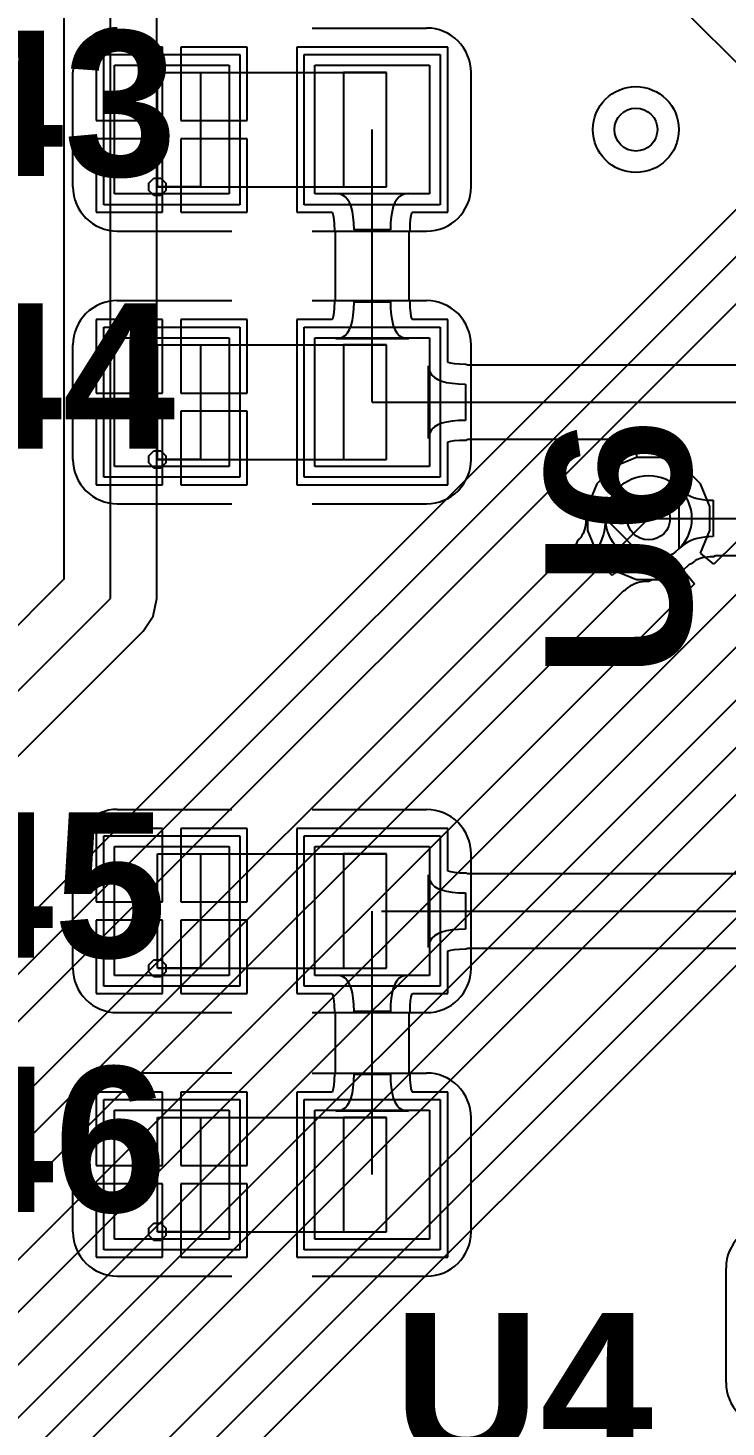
# Model space of a CAD drawing. Extents: x -53 to 82, y -68 to 38.
# Drawn here: x 33.41 to 38.28, y 14.05 to 23.82 of the extents above; entities that cross this region are included whole.
import ezdxf

# ---------------------------------------------------------------- set-up
doc = ezdxf.new("R2010")
doc.units = 0
for name, color, linetype in [('BOTTOM_LAYER', 5, 'CONTINUOUS'), ('MECHANICAL_15', 56, 'CONTINUOUS'), ('TOP_LAYER', 1, 'CONTINUOUS'), ('TOP_OVERLAY', 2, 'CONTINUOUS'), ('TOP_PASTE', 8, 'CONTINUOUS'), ('TOP_SOLDER', 216, 'CONTINUOUS')]:
    doc.layers.add(name, color=color, linetype=linetype)
doc.styles.add('ARIAL_BOLD', font='', dxfattribs={"height": 0.2})
doc.styles.get('ARIAL_BOLD').set_extended_font_data('Arial', bold=True)

msp = doc.modelspace()

# ---------------------------------------------------------------- linework, layer by layer
at = {"layer": 'BOTTOM_LAYER'}
for p, q in [((32.6136, 14.1224), (43.5456, 25.0544)), ((33.9852, 19.8374), (33.9852, 25.1206)), ((43.1827, 25.0577), (38.2009, 20.076)), ((33.6615, 24.57), (33.6615, 19.9715)), ((34.3089, 19.8374), (34.3089, 24.2181)), ((39.645, 23.8456), (29.2143, 13.415)), ((24.5618, 8.4328), (39.8781, 23.7491)), ((25.0663, 8.6077), (40.0429, 23.5843)), ((41.6261, 21.2039), (28.5039, 8.0817)), ((28.6004, 7.8486), (41.8592, 21.1074)), ((33.1274, 14.27), (39.9549, 21.0974)), ((28.7652, 7.6838), (42.024, 20.9426)), ((28.8798, 9.3218), (40.3352, 20.7772)), ((37.5025, 20.7582), (37.3824, 20.6381)), ((37.6595, 20.8232), (37.5025, 20.7582)), ((37.8293, 20.8232), (37.6595, 20.8232)), ((37.9863, 20.7582), (37.8293, 20.8232)), ((38.1064, 20.6381), (37.9863, 20.7582)), ((39.8874, 20.659), (33.116, 13.8876)), ((37.3824, 20.6381), (37.3174, 20.4811)), ((38.1714, 20.4811), (38.1064, 20.6381)), ((37.3174, 20.4811), (37.3174, 20.42)), ((38.1714, 20.3113), (38.1714, 20.4811)), ((25.019, 7.6708), (37.7444, 20.3962)), ((37.3046, 20.3528), (37.3016, 20.3355)), ((37.3064, 20.3715), (37.3046, 20.3528)), ((37.307, 20.3965), (37.3064, 20.3715)), ((37.3174, 20.42), (37.307, 20.3965)), ((37.441, 20.3345), (37.4437, 20.3634)), ((37.4437, 20.3634), (37.4444, 20.3932)), ((37.4444, 20.3932), (37.7414, 20.0962)), ((29.3276, 9.44), (40.1791, 20.2915)), ((37.2601, 20.2511), (37.2448, 20.2345)), ((37.2702, 20.2639), (37.2601, 20.2511)), ((37.2788, 20.2769), (37.2702, 20.2639)), ((37.2862, 20.2904), (37.2788, 20.2769)), ((37.2924, 20.3045), (37.2862, 20.2904)), ((37.2975, 20.3195), (37.2924, 20.3045)), ((37.3016, 20.3355), (37.2975, 20.3195)), ((37.4096, 20.2296), (37.4205, 20.2543)), ((37.4205, 20.2543), (37.4293, 20.28)), ((37.4293, 20.28), (37.4362, 20.3068)), ((37.4362, 20.3068), (37.441, 20.3345)), ((38.1064, 20.1543), (38.1714, 20.3113)), ((37.2399, 20.2213), (24.9225, 7.9039)), ((37.2448, 20.2345), (37.2399, 20.2213)), ((37.3457, 20.1412), (37.3647, 20.1617)), ((37.4894, 19.9975), (37.3457, 20.1412)), ((37.3647, 20.1617), (37.3817, 20.1833)), ((37.3817, 20.1833), (37.3967, 20.206)), ((37.3967, 20.206), (37.4096, 20.2296)), ((38.2009, 20.076), (38.1064, 20.1543)), ((37.5542, 20.0485), (37.5315, 20.0335)), ((37.5778, 20.0614), (37.5542, 20.0485)), ((37.6025, 20.0723), (37.5778, 20.0614)), ((37.6282, 20.0811), (37.6025, 20.0723)), ((37.655, 20.088), (37.6282, 20.0811)), ((37.6827, 20.0928), (37.655, 20.088)), ((37.7116, 20.0955), (37.6827, 20.0928)), ((37.7414, 20.0962), (37.7116, 20.0955)), ((33.6615, 19.9715), (31.1342, 17.4442)), ((37.5099, 20.0165), (37.4894, 19.9975)), ((37.5315, 20.0335), (37.5099, 20.0165)), ((37.6527, 19.9442), (37.6676, 19.9493)), ((37.6676, 19.9493), (37.6837, 19.9534)), ((37.6837, 19.9534), (37.701, 19.9564)), ((37.701, 19.9564), (37.7197, 19.9582)), ((37.7197, 19.9582), (37.7447, 19.9588)), ((37.7447, 19.9588), (37.7682, 19.9692)), ((37.7682, 19.9692), (37.8293, 19.9692)), ((37.8293, 19.9692), (37.9863, 20.0342)), ((37.9863, 20.0342), (38.0646, 19.9397)), ((26.0804, 8.4026), (37.5695, 19.8917)), ((38.0646, 19.9397), (32.7612, 14.6362)), ((37.5695, 19.8917), (37.5827, 19.8966)), ((37.5827, 19.8966), (37.5993, 19.9119)), ((37.5993, 19.9119), (37.6121, 19.922)), ((37.6121, 19.922), (37.6252, 19.9306)), ((37.6252, 19.9306), (37.6386, 19.938)), ((37.6386, 19.938), (37.6527, 19.9442)), ((30.9372, 16.7894), (33.9852, 19.8374)), ((34.2843, 19.7135), (34.3089, 19.8374)), ((34.2141, 19.6085), (34.2843, 19.7135)), ((31.4649, 16.8593), (34.2141, 19.6085))]:
    msp.add_line(p, q, dxfattribs=at)
for centre, radius in [((37.6555, 23.114), 0.3), ((37.6555, 23.114), 0.15), ((37.7444, 20.3962), 0.3), ((37.7444, 20.3962), 0.15)]:
    msp.add_circle(centre, radius, dxfattribs=at)
at = {"layer": 'MECHANICAL_15'}
for p, q in [((34.314, 22.714), (34.314, 23.514)), ((34.314, 23.514), (35.914, 23.514)), ((34.314, 22.714), (34.314, 23.514)), ((34.314, 23.514), (34.614, 23.514)), ((34.614, 23.514), (34.614, 22.714)), ((35.914, 23.514), (35.614, 23.514)), ((35.614, 23.514), (35.614, 22.714)), ((35.914, 22.714), (35.914, 23.514)), ((35.914, 22.714), (35.914, 23.514)), ((34.2539, 22.7388), (34.289, 22.7739)), ((34.2539, 22.714), (34.2539, 22.7388)), ((34.2539, 22.6891), (34.2539, 22.714)), ((34.289, 22.654), (34.2539, 22.6891)), ((34.289, 22.7739), (34.3387, 22.7739)), ((34.314, 22.714), (35.914, 22.714)), ((34.314, 22.714), (34.314, 22.714)), ((34.614, 22.714), (34.314, 22.714)), ((34.3387, 22.7739), (34.3738, 22.7388)), ((34.3738, 22.6891), (34.3387, 22.654)), ((34.3738, 22.7388), (34.3738, 22.714)), ((34.3738, 22.714), (34.3738, 22.714)), ((34.3738, 22.714), (34.3738, 22.6891)), ((35.614, 22.714), (35.914, 22.714)), ((35.914, 22.714), (35.914, 22.714)), ((34.3387, 22.654), (34.289, 22.654)), ((34.314, 20.809), (34.314, 21.609)), ((34.314, 21.609), (35.914, 21.609)), ((34.314, 20.809), (34.314, 21.609)), ((34.314, 21.609), (34.614, 21.609)), ((34.614, 21.609), (34.614, 20.809)), ((35.914, 21.609), (35.614, 21.609)), ((35.614, 21.609), (35.614, 20.809)), ((35.914, 20.809), (35.914, 21.609)), ((35.914, 20.809), (35.914, 21.609)), ((34.2539, 20.8338), (34.289, 20.8689)), ((34.2539, 20.8089), (34.2539, 20.8338)), ((34.289, 20.8689), (34.3387, 20.8689)), ((34.3387, 20.8689), (34.3738, 20.8338)), ((34.3738, 20.8338), (34.3738, 20.8089)), ((34.2539, 20.7841), (34.2539, 20.8089)), ((34.289, 20.749), (34.2539, 20.7841)), ((34.3387, 20.749), (34.289, 20.749)), ((34.314, 20.809), (35.914, 20.809)), ((34.314, 20.809), (34.314, 20.809)), ((34.614, 20.809), (34.314, 20.809)), ((34.3738, 20.7841), (34.3387, 20.749)), ((34.3738, 20.8089), (34.3738, 20.8089)), ((34.3738, 20.8089), (34.3738, 20.7841)), ((35.614, 20.809), (35.914, 20.809)), ((35.914, 20.809), (35.914, 20.809)), ((34.314, 17.253), (34.314, 18.053)), ((34.314, 18.053), (35.914, 18.053)), ((34.314, 17.253), (34.314, 18.053)), ((34.314, 18.053), (34.614, 18.053)), ((34.614, 18.053), (34.614, 17.253)), ((35.914, 18.053), (35.614, 18.053)), ((35.614, 18.053), (35.614, 17.253)), ((35.914, 17.253), (35.914, 18.053)), ((35.914, 17.253), (35.914, 18.053)), ((34.2539, 17.2778), (34.289, 17.3129)), ((34.289, 17.3129), (34.3387, 17.3129)), ((34.3387, 17.3129), (34.3738, 17.2778)), ((34.2539, 17.2529), (34.2539, 17.2778)), ((34.2539, 17.2281), (34.2539, 17.2529)), ((34.289, 17.193), (34.2539, 17.2281)), ((34.314, 17.253), (35.914, 17.253)), ((34.314, 17.253), (34.314, 17.253)), ((34.614, 17.253), (34.314, 17.253)), ((34.3738, 17.2281), (34.3387, 17.193)), ((34.3738, 17.2778), (34.3738, 17.2529)), ((34.3738, 17.2529), (34.3738, 17.2529)), ((34.3738, 17.2529), (34.3738, 17.2281)), ((35.614, 17.253), (35.914, 17.253)), ((35.914, 17.253), (35.914, 17.253)), ((34.3387, 17.193), (34.289, 17.193)), ((34.314, 15.4112), (34.314, 16.2112)), ((34.314, 16.2112), (35.914, 16.2112)), ((34.314, 15.4112), (34.314, 16.2112)), ((34.314, 16.2112), (34.614, 16.2112)), ((34.614, 16.2112), (34.614, 15.4112)), ((35.914, 16.2112), (35.614, 16.2112)), ((35.614, 16.2112), (35.614, 15.4112)), ((35.914, 15.4112), (35.914, 16.2112)), ((35.914, 15.4112), (35.914, 16.2112)), ((34.2539, 15.436), (34.289, 15.4711)), ((34.289, 15.4711), (34.3387, 15.4711)), ((34.3387, 15.4711), (34.3738, 15.436)), ((34.2539, 15.4111), (34.2539, 15.436)), ((34.2539, 15.3863), (34.2539, 15.4111)), ((34.289, 15.3512), (34.2539, 15.3863)), ((34.3387, 15.3512), (34.289, 15.3512)), ((34.314, 15.4112), (35.914, 15.4112)), ((34.314, 15.4112), (34.314, 15.4112)), ((34.614, 15.4112), (34.314, 15.4112)), ((34.3738, 15.3863), (34.3387, 15.3512)), ((34.3738, 15.436), (34.3738, 15.4111)), ((34.3738, 15.4111), (34.3738, 15.4111)), ((34.3738, 15.4111), (34.3738, 15.3863)), ((35.614, 15.4112), (35.914, 15.4112)), ((35.914, 15.4112), (35.914, 15.4112))]:
    msp.add_line(p, q, dxfattribs=at)
at = {"layer": 'TOP_LAYER'}
for p, q in [((35.6817, 26.2583), (39.1191, 22.8209)), ((34.3505, 23.691), (33.887, 23.691)), ((33.887, 23.691), (33.887, 23.1775)), ((34.3505, 23.1775), (34.3505, 23.691)), ((34.941, 23.691), (34.4775, 23.691)), ((34.4775, 23.691), (34.4775, 23.1775)), ((34.941, 23.1775), (34.941, 23.691)), ((36.341, 23.691), (35.287, 23.691)), ((35.287, 23.691), (35.287, 22.537)), ((36.341, 22.537), (36.341, 23.691)), ((34.014, 23.564), (34.814, 23.564)), ((34.014, 22.664), (34.014, 23.564)), ((34.814, 23.564), (34.814, 22.664)), ((35.414, 23.564), (36.214, 23.564)), ((35.414, 22.664), (35.414, 23.564)), ((36.214, 23.564), (36.214, 22.664)), ((33.887, 23.1775), (34.3505, 23.1775)), ((34.4775, 23.1775), (34.941, 23.1775)), ((35.814, 21.209), (35.814, 23.114)), ((34.3505, 23.0505), (33.887, 23.0505)), ((33.887, 23.0505), (33.887, 22.537)), ((34.3505, 22.537), (34.3505, 23.0505)), ((34.941, 23.0505), (34.4775, 23.0505)), ((34.4775, 23.0505), (34.4775, 22.537)), ((34.941, 22.537), (34.941, 23.0505)), ((34.814, 22.664), (34.014, 22.664)), ((36.214, 22.664), (35.414, 22.664)), ((35.5841, 22.6645), (35.56, 22.667)), ((35.56, 22.667), (36.068, 22.667)), ((35.6057, 22.6569), (35.5841, 22.6645)), ((35.6248, 22.6442), (35.6057, 22.6569)), ((35.6413, 22.6264), (35.6248, 22.6442)), ((35.6553, 22.6035), (35.6413, 22.6264)), ((35.6667, 22.5756), (35.6553, 22.6035)), ((35.9727, 22.6035), (35.9613, 22.5756)), ((35.9867, 22.6264), (35.9727, 22.6035)), ((36.0032, 22.6442), (35.9867, 22.6264)), ((36.0223, 22.6569), (36.0032, 22.6442)), ((36.0439, 22.6645), (36.0223, 22.6569)), ((36.068, 22.667), (36.0439, 22.6645)), ((33.887, 22.537), (34.3505, 22.537)), ((34.4775, 22.537), (34.941, 22.537)), ((35.287, 22.537), (35.5333, 22.537)), ((35.5333, 22.537), (35.5341, 22.5366)), ((35.5341, 22.5366), (35.5362, 22.5315)), ((35.5362, 22.5315), (35.5411, 22.5134)), ((35.5411, 22.5134), (35.5455, 22.4871)), ((35.5455, 22.4871), (35.5484, 22.4534)), ((35.6756, 22.5426), (35.6667, 22.5756)), ((35.6819, 22.5045), (35.6756, 22.5426)), ((35.6857, 22.4613), (35.6819, 22.5045)), ((35.9461, 22.5045), (35.9423, 22.4613)), ((35.9524, 22.5426), (35.9461, 22.5045)), ((35.9613, 22.5756), (35.9524, 22.5426)), ((36.0796, 22.4534), (36.0825, 22.4871)), ((36.0825, 22.4871), (36.0869, 22.5134)), ((36.0869, 22.5134), (36.0918, 22.5315)), ((36.0918, 22.5315), (36.0939, 22.5366)), ((36.0939, 22.5366), (36.0947, 22.537)), ((36.0947, 22.537), (36.341, 22.537)), ((35.5484, 22.4534), (35.5496, 22.4094)), ((35.5496, 22.4094), (35.555, 22.3972)), ((35.555, 22.3972), (35.555, 21.9258)), ((35.687, 22.413), (35.6857, 22.4613)), ((35.941, 22.413), (35.687, 22.413)), ((35.9423, 22.4613), (35.941, 22.413)), ((36.073, 22.3972), (36.0784, 22.4094)), ((36.073, 21.9258), (36.073, 22.3972)), ((36.0784, 22.4094), (36.0796, 22.4534)), ((35.5496, 21.9135), (35.5484, 21.8688)), ((35.555, 21.9258), (35.5496, 21.9135)), ((35.6857, 21.8611), (35.687, 21.91)), ((35.687, 21.91), (35.941, 21.91)), ((35.941, 21.91), (35.9423, 21.8611)), ((36.0784, 21.9135), (36.073, 21.9258)), ((36.0796, 21.8688), (36.0784, 21.9135)), ((35.541, 21.8078), (35.536, 21.789)), ((35.5454, 21.8346), (35.541, 21.8078)), ((35.5484, 21.8688), (35.5454, 21.8346)), ((35.6756, 21.7789), (35.6819, 21.8174)), ((35.6819, 21.8174), (35.6857, 21.8611)), ((35.9423, 21.8611), (35.9461, 21.8174)), ((35.9461, 21.8174), (35.9524, 21.7789)), ((36.0826, 21.8346), (36.0796, 21.8688)), ((36.087, 21.8078), (36.0826, 21.8346)), ((36.092, 21.789), (36.087, 21.8078)), ((34.3505, 21.786), (33.887, 21.786)), ((33.887, 21.786), (33.887, 21.2725)), ((34.3505, 21.2725), (34.3505, 21.786)), ((34.941, 21.786), (34.4775, 21.786)), ((34.4775, 21.786), (34.4775, 21.2725)), ((34.941, 21.2725), (34.941, 21.786)), ((35.5348, 21.786), (35.287, 21.786)), ((35.287, 21.786), (35.287, 20.632)), ((35.536, 21.789), (35.5348, 21.786)), ((35.6413, 21.694), (35.6553, 21.7172)), ((35.6553, 21.7172), (35.6667, 21.7454)), ((35.6667, 21.7454), (35.6756, 21.7789)), ((35.9524, 21.7789), (35.9613, 21.7454)), ((35.9613, 21.7454), (35.9727, 21.7172)), ((35.9727, 21.7172), (35.9867, 21.694)), ((36.0932, 21.786), (36.092, 21.789)), ((36.341, 21.786), (36.0932, 21.786)), ((36.341, 21.4882), (36.341, 21.786)), ((34.014, 21.659), (34.814, 21.659)), ((34.014, 20.759), (34.014, 21.659)), ((34.814, 21.659), (34.814, 20.759)), ((35.414, 21.659), (36.214, 21.659)), ((35.414, 20.759), (35.414, 21.659)), ((35.56, 21.6529), (35.5841, 21.6555)), ((36.068, 21.6529), (35.56, 21.6529)), ((35.5841, 21.6555), (35.6057, 21.6632)), ((35.6057, 21.6632), (35.6248, 21.676)), ((35.6248, 21.676), (35.6413, 21.694)), ((35.9867, 21.694), (36.0032, 21.676)), ((36.0032, 21.676), (36.0223, 21.6632)), ((36.0223, 21.6632), (36.0439, 21.6555)), ((36.0439, 21.6555), (36.068, 21.6529)), ((36.214, 21.659), (36.214, 20.759)), ((36.2079, 20.955), (36.2079, 21.463)), ((36.2079, 21.463), (36.2105, 21.4389)), ((36.2105, 21.4389), (36.2182, 21.4173)), ((36.2182, 21.4173), (36.231, 21.3982)), ((36.344, 21.487), (36.341, 21.4882)), ((36.3628, 21.482), (36.344, 21.487)), ((36.3896, 21.4776), (36.3628, 21.482)), ((36.4238, 21.4746), (36.3896, 21.4776)), ((36.4685, 21.4734), (36.4238, 21.4746)), ((36.4808, 21.468), (36.4685, 21.4734)), ((38.4639, 21.468), (36.4808, 21.468)), ((36.231, 21.3982), (36.249, 21.3817)), ((36.249, 21.3817), (36.2722, 21.3678)), ((36.2722, 21.3678), (36.3004, 21.3563)), ((36.3004, 21.3563), (36.3339, 21.3474)), ((36.3339, 21.3474), (36.3724, 21.3411)), ((36.3724, 21.3411), (36.4161, 21.3373)), ((36.4161, 21.3373), (36.465, 21.336)), ((36.465, 21.336), (36.465, 21.082)), ((33.887, 21.2725), (34.3505, 21.2725)), ((34.4775, 21.2725), (34.941, 21.2725)), ((34.3505, 21.1455), (33.887, 21.1455)), ((33.887, 21.1455), (33.887, 20.632)), ((34.3505, 20.632), (34.3505, 21.1455)), ((34.941, 21.1455), (34.4775, 21.1455)), ((34.4775, 21.1455), (34.4775, 20.632)), ((34.941, 20.632), (34.941, 21.1455)), ((35.814, 21.209), (38.5792, 21.209)), ((36.249, 21.0363), (36.231, 21.0198)), ((36.2722, 21.0502), (36.249, 21.0363)), ((36.3004, 21.0617), (36.2722, 21.0502)), ((36.3339, 21.0706), (36.3004, 21.0617)), ((36.3724, 21.0769), (36.3339, 21.0706)), ((36.4161, 21.0807), (36.3724, 21.0769)), ((36.465, 21.082), (36.4161, 21.0807)), ((36.2105, 20.9791), (36.2079, 20.955)), ((36.2182, 21.0007), (36.2105, 20.9791)), ((36.231, 21.0198), (36.2182, 21.0007)), ((36.341, 20.9298), (36.344, 20.931)), ((36.341, 20.632), (36.341, 20.9298)), ((36.344, 20.931), (36.3628, 20.936)), ((36.3628, 20.936), (36.3896, 20.9404)), ((36.3896, 20.9404), (36.4238, 20.9434)), ((36.4238, 20.9434), (36.4685, 20.9446)), ((36.4685, 20.9446), (36.4808, 20.95)), ((36.4808, 20.95), (37.659, 20.95)), ((37.659, 20.95), (37.6595, 20.8232)), ((34.814, 20.759), (34.014, 20.759)), ((36.214, 20.759), (35.414, 20.759)), ((37.5025, 20.7582), (37.3824, 20.6381)), ((37.6595, 20.8232), (37.5025, 20.7582)), ((33.887, 20.632), (34.3505, 20.632)), ((34.4775, 20.632), (34.941, 20.632)), ((35.287, 20.632), (36.341, 20.632)), ((37.3824, 20.6381), (37.3174, 20.4811)), ((37.9587, 20.1862), (37.9586, 20.6062)), ((37.9586, 20.6062), (37.9756, 20.5905)), ((37.9756, 20.5905), (37.9941, 20.5764)), ((37.9941, 20.5764), (38.0142, 20.5639)), ((38.0142, 20.5639), (38.0357, 20.5531)), ((38.0357, 20.5531), (38.0587, 20.544)), ((38.0587, 20.544), (38.0832, 20.5365)), ((38.0832, 20.5365), (38.1092, 20.5307)), ((37.3174, 20.4811), (37.3174, 20.3113)), ((38.1092, 20.5307), (38.1367, 20.5266)), ((38.1367, 20.5266), (38.1657, 20.5241)), ((38.1657, 20.5241), (38.1962, 20.5233)), ((38.1962, 20.5233), (38.1962, 20.2693)), ((37.7444, 20.3962), (37.7445, 20.3963)), ((37.7445, 20.3963), (38.4254, 20.3963)), ((37.3174, 20.3113), (37.3824, 20.1543)), ((38.0357, 20.2394), (38.0142, 20.2286)), ((38.0587, 20.2485), (38.0357, 20.2394)), ((38.0832, 20.256), (38.0587, 20.2485)), ((38.1092, 20.2618), (38.0832, 20.256)), ((38.1367, 20.2659), (38.1092, 20.2618)), ((38.1657, 20.2684), (38.1367, 20.2659)), ((38.1962, 20.2693), (38.1657, 20.2684)), ((37.3824, 20.1543), (37.5025, 20.0342)), ((37.9757, 20.202), (37.9587, 20.1862)), ((37.9942, 20.2161), (37.9757, 20.202)), ((38.0142, 20.2286), (37.9942, 20.2161)), ((37.9863, 20.0342), (38.0289, 20.0768)), ((38.0289, 20.0768), (38.0521, 20.0854)), ((38.0521, 20.0854), (38.0643, 20.0967)), ((38.0643, 20.0967), (38.0724, 20.1029)), ((38.0724, 20.1029), (38.0815, 20.1086)), ((38.0815, 20.1086), (38.092, 20.1138)), ((38.092, 20.1138), (38.1042, 20.1187)), ((38.1042, 20.1187), (38.1183, 20.123)), ((38.1183, 20.123), (38.1345, 20.1266)), ((38.1345, 20.1266), (38.1529, 20.1294)), ((38.1529, 20.1294), (38.1735, 20.1311)), ((38.1735, 20.1311), (38.2, 20.1318)), ((38.2, 20.1318), (38.2121, 20.1373)), ((38.2121, 20.1373), (38.4254, 20.1373)), ((37.5025, 20.0342), (37.6595, 19.9692)), ((37.6595, 19.9692), (37.8293, 19.9692)), ((37.8293, 19.9692), (37.9863, 20.0342)), ((34.3505, 18.23), (33.887, 18.23)), ((33.887, 18.23), (33.887, 17.7165)), ((34.3505, 17.7165), (34.3505, 18.23)), ((34.941, 18.23), (34.4775, 18.23)), ((34.4775, 18.23), (34.4775, 17.7165)), ((34.941, 17.7165), (34.941, 18.23)), ((36.341, 18.23), (35.287, 18.23)), ((35.287, 18.23), (35.287, 17.076)), ((36.341, 17.9322), (36.341, 18.23)), ((34.014, 18.103), (34.814, 18.103)), ((34.014, 17.203), (34.014, 18.103)), ((34.814, 18.103), (34.814, 17.203)), ((35.414, 18.103), (36.214, 18.103)), ((35.414, 17.203), (35.414, 18.103)), ((36.214, 18.103), (36.214, 17.203)), ((36.2079, 17.399), (36.2079, 17.907)), ((36.2079, 17.907), (36.2105, 17.8829)), ((36.344, 17.931), (36.341, 17.9322)), ((36.3628, 17.926), (36.344, 17.931)), ((36.3896, 17.9216), (36.3628, 17.926)), ((36.4238, 17.9186), (36.3896, 17.9216)), ((36.4685, 17.9174), (36.4238, 17.9186)), ((36.4808, 17.912), (36.4685, 17.9174)), ((38.4639, 17.912), (36.4808, 17.912)), ((36.2105, 17.8829), (36.2182, 17.8613)), ((36.2182, 17.8613), (36.231, 17.8422)), ((36.231, 17.8422), (36.249, 17.8257)), ((36.249, 17.8257), (36.2722, 17.8117)), ((36.2722, 17.8117), (36.3004, 17.8003)), ((36.3004, 17.8003), (36.3339, 17.7914)), ((33.887, 17.7165), (34.3505, 17.7165)), ((34.4775, 17.7165), (34.941, 17.7165)), ((36.3339, 17.7914), (36.3724, 17.7851)), ((36.3724, 17.7851), (36.4161, 17.7813)), ((36.4161, 17.7813), (36.465, 17.78)), ((36.465, 17.78), (36.465, 17.526)), ((35.814, 15.8112), (35.814, 17.653)), ((35.879, 17.653), (38.8331, 17.653)), ((35.879, 17.653), (35.879, 17.653)), ((34.3505, 17.5895), (33.887, 17.5895)), ((33.887, 17.5895), (33.887, 17.076)), ((34.3505, 17.076), (34.3505, 17.5895)), ((34.941, 17.5895), (34.4775, 17.5895)), ((34.4775, 17.5895), (34.4775, 17.076)), ((34.941, 17.076), (34.941, 17.5895)), ((36.3004, 17.5057), (36.2722, 17.4943)), ((36.3339, 17.5146), (36.3004, 17.5057)), ((36.3724, 17.5209), (36.3339, 17.5146)), ((36.4161, 17.5247), (36.3724, 17.5209)), ((36.465, 17.526), (36.4161, 17.5247)), ((36.2105, 17.4231), (36.2079, 17.399)), ((36.2182, 17.4447), (36.2105, 17.4231)), ((36.231, 17.4638), (36.2182, 17.4447)), ((36.249, 17.4803), (36.231, 17.4638)), ((36.2722, 17.4943), (36.249, 17.4803)), ((36.341, 17.3738), (36.344, 17.375)), ((36.341, 17.076), (36.341, 17.3738)), ((36.344, 17.375), (36.3628, 17.38)), ((36.3628, 17.38), (36.3896, 17.3844)), ((36.3896, 17.3844), (36.4238, 17.3874)), ((36.4238, 17.3874), (36.4685, 17.3886)), ((36.4685, 17.3886), (36.4808, 17.394)), ((36.4808, 17.394), (38.4613, 17.394)), ((34.814, 17.203), (34.014, 17.203)), ((36.214, 17.203), (35.414, 17.203)), ((35.5841, 17.2035), (35.56, 17.206)), ((35.56, 17.206), (36.068, 17.206)), ((35.6057, 17.1959), (35.5841, 17.2035)), ((35.6248, 17.1832), (35.6057, 17.1959)), ((35.6413, 17.1654), (35.6248, 17.1832)), ((35.6553, 17.1425), (35.6413, 17.1654)), ((35.6667, 17.1146), (35.6553, 17.1425)), ((35.6756, 17.0816), (35.6667, 17.1146)), ((35.9613, 17.1146), (35.9524, 17.0816)), ((35.9727, 17.1425), (35.9613, 17.1146)), ((35.9867, 17.1654), (35.9727, 17.1425)), ((36.0032, 17.1832), (35.9867, 17.1654)), ((36.0223, 17.1959), (36.0032, 17.1832)), ((36.0439, 17.2035), (36.0223, 17.1959)), ((36.068, 17.206), (36.0439, 17.2035)), ((33.887, 17.076), (34.3505, 17.076)), ((34.4775, 17.076), (34.941, 17.076)), ((35.287, 17.076), (35.5333, 17.076)), ((35.5333, 17.076), (35.5341, 17.0756)), ((35.5341, 17.0756), (35.5362, 17.0705)), ((35.5362, 17.0705), (35.5411, 17.0524)), ((35.5411, 17.0524), (35.5455, 17.0261)), ((35.5455, 17.0261), (35.5484, 16.9924)), ((35.6819, 17.0435), (35.6756, 17.0816)), ((35.6857, 17.0003), (35.6819, 17.0435)), ((35.9461, 17.0435), (35.9423, 17.0003)), ((35.9524, 17.0816), (35.9461, 17.0435)), ((36.0796, 16.9924), (36.0825, 17.0261)), ((36.0825, 17.0261), (36.0869, 17.0524)), ((36.0869, 17.0524), (36.0918, 17.0705)), ((36.0918, 17.0705), (36.0939, 17.0756)), ((36.0939, 17.0756), (36.0947, 17.076)), ((36.0947, 17.076), (36.341, 17.076)), ((35.5484, 16.9924), (35.5496, 16.9484)), ((35.5496, 16.9484), (35.555, 16.9362)), ((35.555, 16.9362), (35.555, 16.528)), ((35.687, 16.952), (35.6857, 17.0003)), ((35.941, 16.952), (35.687, 16.952)), ((35.9423, 17.0003), (35.941, 16.952)), ((36.073, 16.9362), (36.0784, 16.9484)), ((36.073, 16.528), (36.073, 16.9362)), ((36.0784, 16.9484), (36.0796, 16.9924)), ((35.555, 16.528), (35.5496, 16.5157)), ((36.0784, 16.5157), (36.073, 16.528)), ((35.5454, 16.4368), (35.541, 16.41)), ((35.5484, 16.471), (35.5454, 16.4368)), ((35.5496, 16.5157), (35.5484, 16.471)), ((35.6819, 16.4196), (35.6857, 16.4633)), ((35.6857, 16.4633), (35.687, 16.5121)), ((35.687, 16.5121), (35.941, 16.5121)), ((35.941, 16.5121), (35.9423, 16.4633)), ((35.9423, 16.4633), (35.9461, 16.4196)), ((36.0796, 16.471), (36.0784, 16.5157)), ((36.0826, 16.4368), (36.0796, 16.471)), ((36.087, 16.41), (36.0826, 16.4368)), ((34.3505, 16.3882), (33.887, 16.3882)), ((33.887, 16.3882), (33.887, 15.8747)), ((34.3505, 15.8747), (34.3505, 16.3882)), ((34.941, 16.3882), (34.4775, 16.3882)), ((34.4775, 16.3882), (34.4775, 15.8747)), ((34.941, 15.8747), (34.941, 16.3882)), ((35.5348, 16.3882), (35.287, 16.3882)), ((35.287, 16.3882), (35.287, 15.2342)), ((35.536, 16.3912), (35.5348, 16.3882)), ((35.541, 16.41), (35.536, 16.3912)), ((35.6553, 16.3194), (35.6667, 16.3476)), ((35.6667, 16.3476), (35.6756, 16.3811)), ((35.6756, 16.3811), (35.6819, 16.4196)), ((35.9461, 16.4196), (35.9524, 16.3811)), ((35.9524, 16.3811), (35.9613, 16.3476)), ((35.9613, 16.3476), (35.9727, 16.3194)), ((36.092, 16.3912), (36.087, 16.41)), ((36.0932, 16.3882), (36.092, 16.3912)), ((36.341, 16.3882), (36.0932, 16.3882)), ((36.341, 15.2342), (36.341, 16.3882)), ((34.014, 16.2612), (34.814, 16.2612)), ((34.014, 15.3612), (34.014, 16.2612)), ((34.814, 16.2612), (34.814, 15.3612)), ((35.414, 16.2612), (36.214, 16.2612)), ((35.414, 15.3612), (35.414, 16.2612)), ((35.56, 16.2551), (35.5841, 16.2577)), ((36.068, 16.2551), (35.56, 16.2551)), ((35.5841, 16.2577), (35.6057, 16.2654)), ((35.6057, 16.2654), (35.6248, 16.2782)), ((35.6248, 16.2782), (35.6413, 16.2962)), ((35.6413, 16.2962), (35.6553, 16.3194)), ((35.9727, 16.3194), (35.9867, 16.2962)), ((35.9867, 16.2962), (36.0032, 16.2782)), ((36.0032, 16.2782), (36.0223, 16.2654)), ((36.0223, 16.2654), (36.0439, 16.2577)), ((36.0439, 16.2577), (36.068, 16.2551)), ((36.214, 16.2612), (36.214, 15.3612)), ((33.887, 15.8747), (34.3505, 15.8747)), ((34.4775, 15.8747), (34.941, 15.8747)), ((34.3505, 15.7477), (33.887, 15.7477)), ((33.887, 15.7477), (33.887, 15.2342)), ((34.3505, 15.2342), (34.3505, 15.7477)), ((34.941, 15.7477), (34.4775, 15.7477)), ((34.4775, 15.7477), (34.4775, 15.2342)), ((34.941, 15.2342), (34.941, 15.7477)), ((34.814, 15.3612), (34.014, 15.3612)), ((36.214, 15.3612), (35.414, 15.3612)), ((33.887, 15.2342), (34.3505, 15.2342)), ((34.4775, 15.2342), (34.941, 15.2342)), ((35.287, 15.2342), (36.341, 15.2342))]:
    msp.add_line(p, q, dxfattribs=at)
for centre, radius in [((37.6555, 23.114), 0.3), ((37.6555, 23.114), 0.15), ((37.7444, 20.3962), 0.3), ((37.7444, 20.3962), 0.15)]:
    msp.add_circle(centre, radius, dxfattribs=at)
at = {"layer": 'TOP_OVERLAY'}
for p, q in [((35.3942, 23.8236), (36.1942, 23.8236)), ((33.7241, 22.7143), (33.7241, 23.5143)), ((36.504, 22.7137), (36.504, 23.5138)), ((34.0338, 22.4044), (34.8338, 22.4044)), ((35.3942, 22.404), (36.1942, 22.404)), ((34.0338, 21.9191), (34.8338, 21.9191)), ((35.3942, 21.9186), (36.1942, 21.9186)), ((33.7241, 20.8093), (33.7241, 21.6093)), ((36.504, 20.8087), (36.504, 21.6088)), ((34.0338, 20.4994), (34.8338, 20.4994)), ((35.3942, 20.499), (36.1942, 20.499)), ((34.0338, 18.3631), (34.8338, 18.3631)), ((35.3942, 18.3626), (36.1942, 18.3626)), ((33.7241, 17.2533), (33.7241, 18.0533)), ((36.504, 17.2527), (36.504, 18.0528)), ((34.0338, 16.9434), (34.8338, 16.9434)), ((35.3942, 16.943), (36.1942, 16.943)), ((34.0338, 16.5213), (34.8338, 16.5213)), ((35.3942, 16.5208), (36.1942, 16.5208)), ((33.7241, 15.4115), (33.7241, 16.2115)), ((36.504, 15.4109), (36.504, 16.211)), ((38.2848, 14.3576), (38.2848, 15.1577)), ((34.0338, 15.1016), (34.8338, 15.1016)), ((35.3942, 15.1012), (36.1942, 15.1012))]:
    msp.add_line(p, q, dxfattribs=at)
for centre, start, end in [((34.0339, 23.5143), 90.0047, 180.0094), ((36.1942, 23.5138), 359.9953, 90), ((34.0339, 22.7143), 180, 269.9953), ((36.1942, 22.7138), 270, 0), ((34.0339, 21.6093), 90.0047, 180.0094), ((36.1942, 21.6088), 359.9953, 90), ((34.0339, 20.8093), 180, 269.9953), ((36.1942, 20.8088), 270, 0), ((34.0339, 18.0533), 90.0047, 180.0094), ((36.1942, 18.0528), 359.9953, 90), ((34.0339, 17.2533), 180, 269.9953), ((36.1942, 17.2528), 270, 0), ((34.0339, 16.2115), 90.0047, 180.0094), ((36.1942, 16.211), 359.9953, 90), ((38.5946, 15.1576), 90, 180), ((34.0339, 15.4115), 180, 269.9953), ((36.1942, 15.411), 270, 0), ((38.5946, 14.3576), 179.9953, 270)]:
    msp.add_arc(centre, 0.3098, start, end, dxfattribs=at)
at = {"layer": 'TOP_PASTE'}
for p, q in [((34.014, 23.564), (34.814, 23.564)), ((34.014, 22.664), (34.014, 23.564)), ((34.814, 23.564), (34.814, 22.664)), ((35.414, 23.564), (36.214, 23.564)), ((35.414, 22.664), (35.414, 23.564)), ((36.214, 23.564), (36.214, 22.664)), ((34.814, 22.664), (34.014, 22.664)), ((36.214, 22.664), (35.414, 22.664)), ((34.014, 21.659), (34.814, 21.659)), ((34.014, 20.759), (34.014, 21.659)), ((34.814, 21.659), (34.814, 20.759)), ((35.414, 21.659), (36.214, 21.659)), ((35.414, 20.759), (35.414, 21.659)), ((36.214, 21.659), (36.214, 20.759)), ((34.814, 20.759), (34.014, 20.759)), ((36.214, 20.759), (35.414, 20.759)), ((34.014, 18.103), (34.814, 18.103)), ((34.014, 17.203), (34.014, 18.103)), ((34.814, 18.103), (34.814, 17.203)), ((35.414, 18.103), (36.214, 18.103)), ((35.414, 17.203), (35.414, 18.103)), ((36.214, 18.103), (36.214, 17.203)), ((34.814, 17.203), (34.014, 17.203)), ((36.214, 17.203), (35.414, 17.203)), ((34.014, 16.2612), (34.814, 16.2612)), ((34.014, 15.3612), (34.014, 16.2612)), ((34.814, 16.2612), (34.814, 15.3612)), ((35.414, 16.2612), (36.214, 16.2612)), ((35.414, 15.3612), (35.414, 16.2612)), ((36.214, 16.2612), (36.214, 15.3612)), ((34.814, 15.3612), (34.014, 15.3612)), ((36.214, 15.3612), (35.414, 15.3612))]:
    msp.add_line(p, q, dxfattribs=at)
at = {"layer": 'TOP_SOLDER'}
for p, q in [((33.939, 23.639), (34.889, 23.639)), ((33.939, 22.589), (33.939, 23.639)), ((34.889, 23.639), (34.889, 22.589)), ((35.339, 23.639), (36.289, 23.639)), ((35.339, 22.589), (35.339, 23.639)), ((36.289, 23.639), (36.289, 22.589)), ((34.889, 22.589), (33.939, 22.589)), ((36.289, 22.589), (35.339, 22.589)), ((33.939, 21.734), (34.889, 21.734)), ((33.939, 20.684), (33.939, 21.734)), ((34.889, 21.734), (34.889, 20.684)), ((35.339, 21.734), (36.289, 21.734)), ((35.339, 20.684), (35.339, 21.734)), ((36.289, 21.734), (36.289, 20.684)), ((34.889, 20.684), (33.939, 20.684)), ((36.289, 20.684), (35.339, 20.684)), ((33.939, 18.178), (34.889, 18.178)), ((33.939, 17.128), (33.939, 18.178)), ((34.889, 18.178), (34.889, 17.128)), ((35.339, 18.178), (36.289, 18.178)), ((35.339, 17.128), (35.339, 18.178)), ((36.289, 18.178), (36.289, 17.128)), ((34.889, 17.128), (33.939, 17.128)), ((36.289, 17.128), (35.339, 17.128)), ((33.939, 16.3362), (34.889, 16.3362)), ((33.939, 15.2862), (33.939, 16.3362)), ((34.889, 16.3362), (34.889, 15.2862)), ((35.339, 16.3362), (36.289, 16.3362)), ((35.339, 15.2862), (35.339, 16.3362)), ((36.289, 16.3362), (36.289, 15.2862)), ((34.889, 15.2862), (33.939, 15.2862)), ((36.289, 15.2862), (35.339, 15.2862))]:
    msp.add_line(p, q, dxfattribs=at)

# ---------------------------------------------------------------- texts
at = {"layer": 'TOP_OVERLAY', "style": 'ARIAL_BOLD'}
for s, p in [('C43', (31.8467, 22.7888)), ('C44', (31.8374, 20.8834)), ('C45', (31.7756, 17.3278)), ('C46', (31.778, 15.5498)), ('U4', (35.9618, 13.8273))]:
    msp.add_text(s, height=1.016, dxfattribs=at).set_placement(p)
msp.add_text('U6', height=1.016, rotation=90, dxfattribs=at).set_placement((38.0399, 19.2796))

doc.saveas('drawing.dxf')
